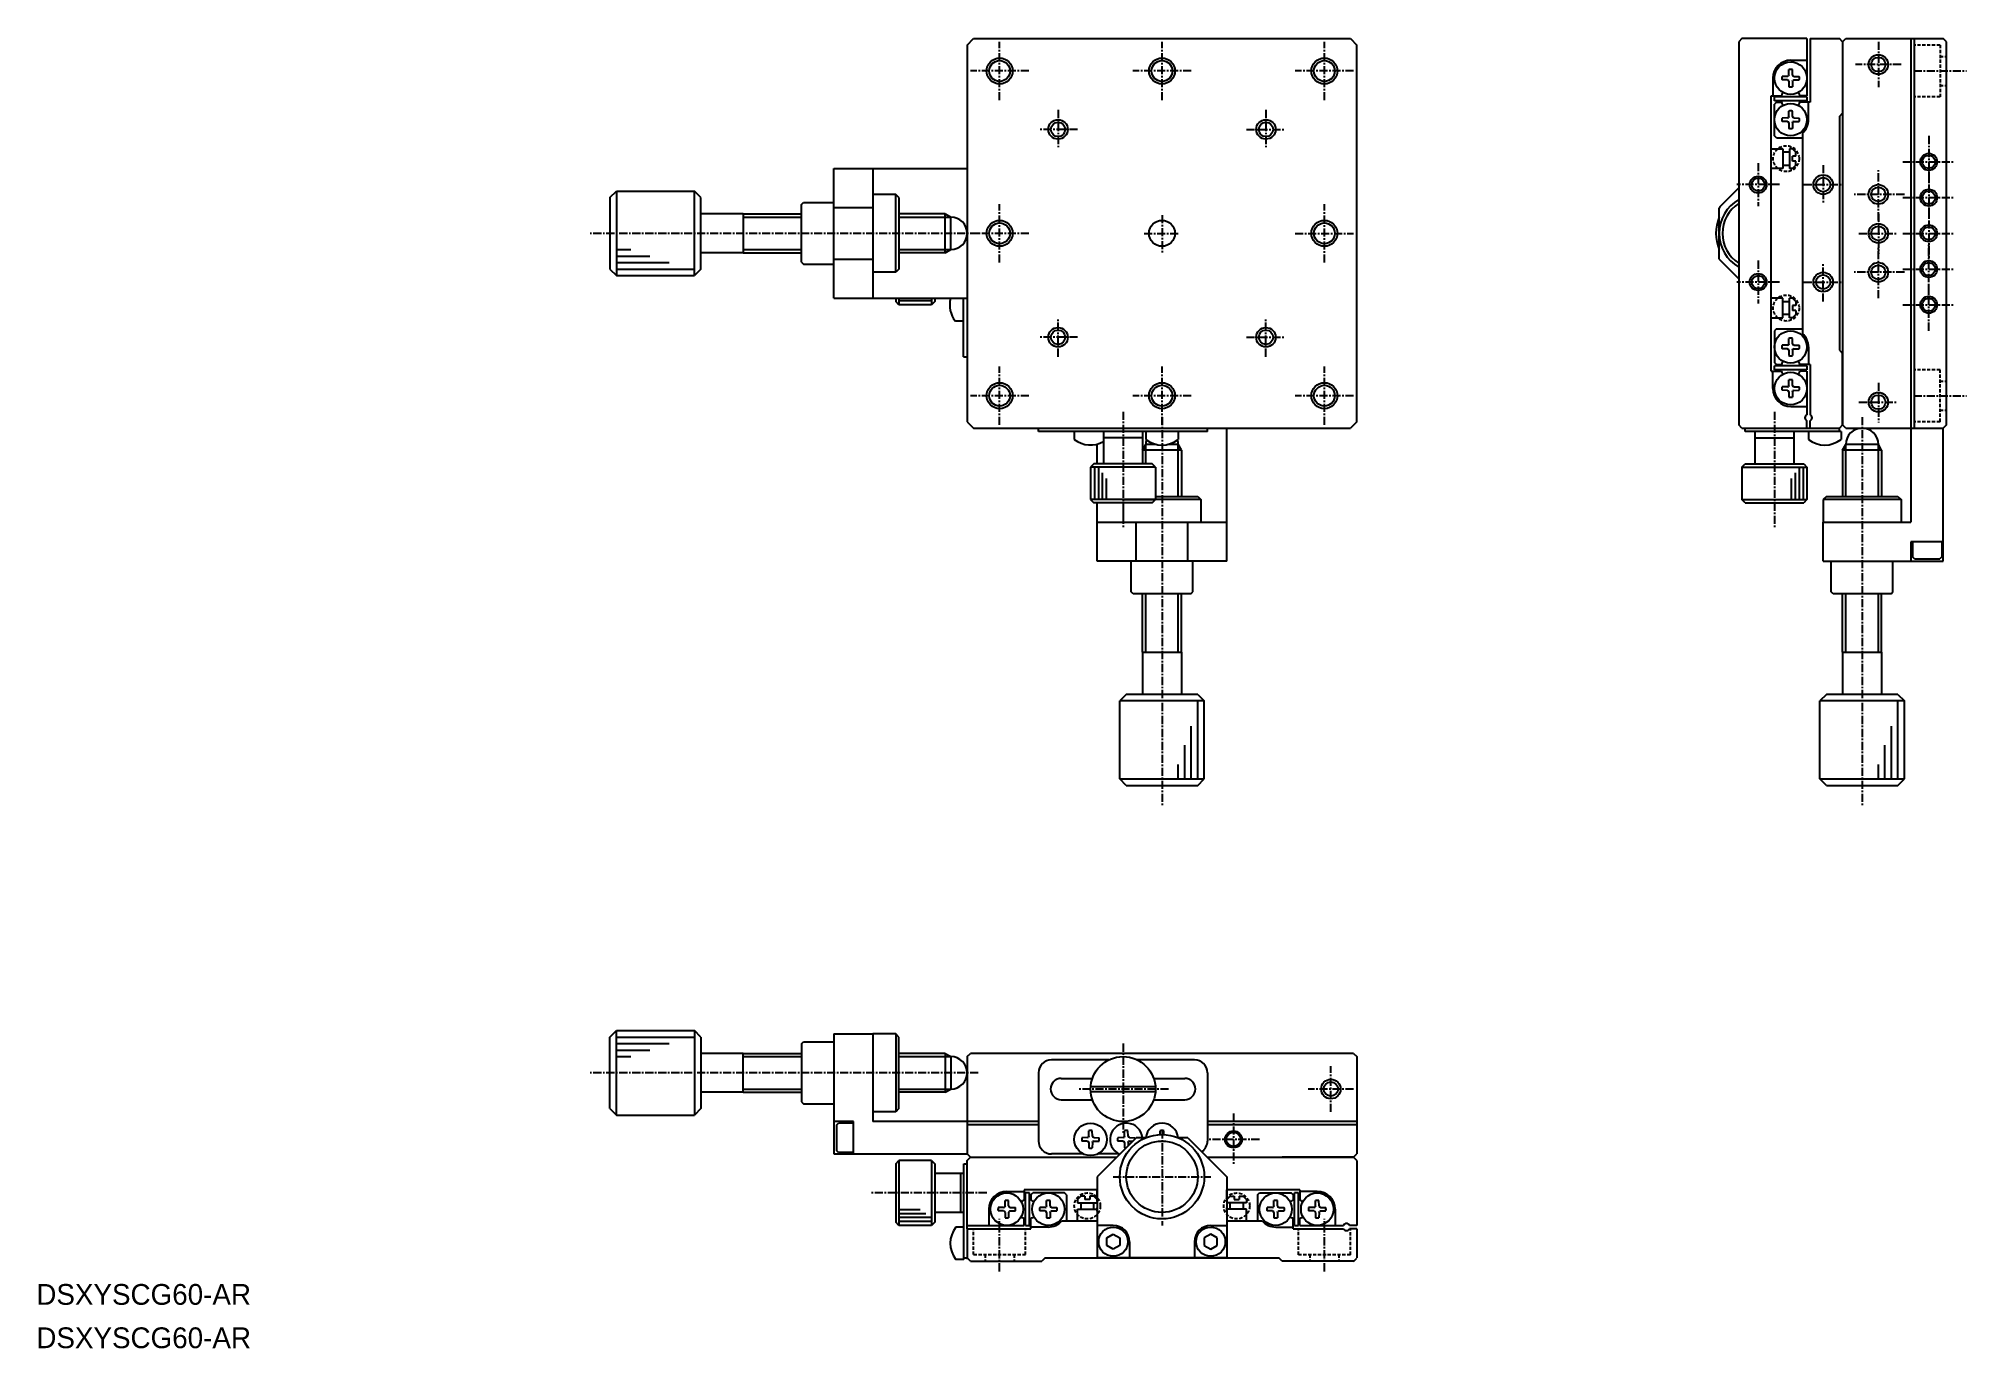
# Model space of a CAD drawing. Extents: x 532 to 829, y 160 to 362.
import ezdxf

# ---------------------------------------------------------------- set-up
doc = ezdxf.new("R2010")
doc.units = 0
doc.linetypes.add('CENTER', pattern=[2, 1.25, -0.25, 0.25, -0.25])
doc.linetypes.add('DASHED', pattern=[0.75, 0.5, -0.25])
doc.layers.get('0').update_dxf_attribs({"linetype": 'CONTINUOUS'})
doc.layers.add('CENTER', color=1, linetype='CENTER')
doc.layers.add('寸法線', color=7, linetype='CONTINUOUS')

msp = doc.modelspace()

# ---------------------------------------------------------------- linework, layer by layer
at = {"color": 7, "linetype": 'CONTINUOUS'}
for p, q in [((675.41, 360.87), (676.41, 361.87)), ((675.41, 360.87), (675.41, 302.87)), ((676.41, 361.87), (734.41, 361.87)), ((734.41, 361.87), (735.41, 360.87)), ((735.41, 302.87), (735.41, 360.87)), ((794.7, 361.87), (794.2, 361.37)), ((794.2, 361.37), (794.2, 302.37)), ((804.7, 361.87), (794.7, 361.87)), ((804.7, 361.87), (804.7, 353.07)), ((805.2, 361.87), (805.2, 352.07)), ((805.2, 361.87), (809.7, 361.87)), ((810.2, 361.37), (809.7, 361.87)), ((810.2, 361.37), (810.7, 361.87)), ((810.2, 361.37), (810.2, 302.37)), ((810.2, 361.37), (810.2, 350.37)), ((810.7, 361.87), (825.7, 361.87)), ((820.7, 361.87), (820.7, 312.87)), ((821.2, 361.87), (821.2, 312.87)), ((826.2, 361.37), (825.7, 361.87)), ((826.2, 302.37), (826.2, 361.37)), ((801.93, 356.25), (801.87, 356.11)), ((801.93, 356.25), (801.94, 357.09)), ((802.2, 358.52), (804.7, 358.52)), ((802.48, 356.25), (802.46, 357.09)), ((802.48, 356.25), (802.54, 356.11)), ((799.45, 355.77), (799.45, 353.07)), ((801.7, 356.04), (800.88, 356.03)), ((801.7, 355.49), (800.88, 355.51)), ((801.7, 356.04), (801.87, 356.11)), ((801.7, 355.49), (801.87, 355.42)), ((801.93, 355.28), (801.87, 355.42)), ((801.93, 355.28), (801.94, 354.44)), ((802.48, 355.28), (802.46, 354.44)), ((802.48, 355.28), (802.54, 355.42)), ((802.7, 356.04), (802.54, 356.11)), ((802.7, 355.49), (802.54, 355.42)), ((802.7, 356.04), (803.53, 356.03)), ((802.7, 355.49), (803.53, 355.51)), ((799.2, 310.67), (799.2, 353.07)), ((799.2, 353.07), (800.79, 353.07)), ((804.7, 352.87), (799.7, 352.87)), ((799.7, 352.27), (799.7, 352.87)), ((804.7, 352.27), (799.7, 352.27)), ((800, 352.07), (799.7, 351.77)), ((799.7, 346.87), (799.7, 351.77)), ((800, 352.07), (800.79, 352.07)), ((801.93, 349.85), (801.94, 350.69)), ((802.48, 349.85), (802.46, 350.69)), ((804.7, 353.07), (803.62, 353.07)), ((805.2, 352.07), (803.62, 352.07)), ((804.7, 352.87), (804.7, 352.27)), ((804.95, 349.37), (804.95, 352.07)), ((809.7, 349.87), (810.2, 350.37)), ((801.7, 349.64), (800.88, 349.63)), ((801.7, 349.09), (800.88, 349.11)), ((801.7, 349.64), (801.87, 349.71)), ((801.7, 349.09), (801.87, 349.02)), ((801.93, 349.85), (801.87, 349.71)), ((801.93, 348.88), (801.87, 349.02)), ((801.93, 348.88), (801.94, 348.04)), ((802.48, 348.88), (802.46, 348.04)), ((802.48, 349.85), (802.54, 349.71)), ((802.48, 348.88), (802.54, 349.02)), ((802.7, 349.64), (802.54, 349.71)), ((802.7, 349.09), (802.54, 349.02)), ((802.7, 349.64), (803.53, 349.63)), ((802.7, 349.09), (803.53, 349.11)), ((804, 347.29), (804, 316.44)), ((809.7, 349.87), (809.7, 313.87)), ((799.2, 344.87), (801, 344.87)), ((800, 346.57), (799.7, 346.87)), ((800, 346.57), (804, 346.57)), ((801, 344.87), (801, 341.87)), ((802, 344.37), (801, 344.37)), ((802, 344.87), (802, 341.87)), ((802.5, 344.87), (802, 344.87)), ((802.5, 344.87), (803, 344.37)), ((803, 343.77), (803, 344.37)), ((654.91, 321.87), (654.91, 341.87)), ((654.91, 341.87), (675.41, 341.87)), ((660.91, 341.87), (660.91, 321.87)), ((801, 341.87), (799.2, 341.87)), ((801, 342.37), (802, 342.37)), ((802.5, 341.87), (802, 341.87)), ((802.5, 342.97), (802.5, 343.77)), ((803, 343.77), (802.5, 343.77)), ((803, 342.97), (802.5, 342.97)), ((802.5, 341.87), (803, 342.37)), ((803, 342.37), (803, 342.97)), ((791.29, 335.95), (794.2, 338.87)), ((620.41, 337.37), (621.41, 338.37)), ((620.41, 337.37), (620.41, 326.37)), ((621.41, 338.37), (633.41, 338.37)), ((621.41, 338.37), (621.41, 325.37)), ((634.41, 337.37), (633.41, 338.37)), ((633.41, 325.37), (633.41, 338.37)), ((634.41, 326.37), (634.41, 337.37)), ((649.91, 336.32), (650.21, 336.62)), ((649.91, 327.42), (649.91, 336.32)), ((650.21, 336.62), (654.91, 336.62)), ((654.91, 335.87), (660.91, 335.87)), ((664.41, 337.87), (660.91, 337.87)), ((664.41, 325.87), (664.41, 337.87)), ((664.91, 337.37), (664.41, 337.87)), ((664.91, 337.37), (664.91, 326.37)), ((791.2, 327.87), (791.2, 335.74)), ((640.91, 334.87), (634.41, 334.87)), ((640.91, 334.87), (649.91, 334.87)), ((640.91, 334.87), (640.91, 328.87)), ((672.04, 334.87), (664.91, 334.87)), ((672.04, 328.87), (672.04, 334.87)), ((672.04, 334.87), (672.91, 334.37)), ((672.91, 329.37), (672.91, 334.37)), ((640.91, 328.87), (634.41, 328.87)), ((640.91, 328.87), (649.91, 328.87)), ((649.91, 327.42), (650.21, 327.12)), ((650.21, 327.12), (654.91, 327.12)), ((654.91, 327.87), (660.91, 327.87)), ((672.04, 328.87), (664.91, 328.87)), ((672.04, 328.87), (672.91, 329.37)), ((791.2, 327.87), (794.2, 324.87)), ((620.41, 326.37), (621.41, 325.37)), ((621.41, 325.37), (633.41, 325.37)), ((634.41, 326.37), (633.41, 325.37)), ((664.41, 325.87), (660.91, 325.87)), ((664.91, 326.37), (664.41, 325.87)), ((654.91, 321.87), (675.41, 321.87)), ((664.41, 321.87), (664.41, 321.37)), ((664.91, 320.87), (664.41, 321.37)), ((664.91, 321.87), (664.91, 320.87)), ((669.91, 320.87), (664.91, 320.87)), ((669.91, 321.87), (669.91, 320.87)), ((670.41, 321.37), (669.91, 320.87)), ((670.41, 321.87), (670.41, 321.37)), ((801, 321.87), (799.2, 321.87)), ((801, 318.87), (801, 321.87)), ((801, 321.37), (802, 321.37)), ((802, 318.87), (802, 321.87)), ((802.5, 321.87), (802, 321.87)), ((802.5, 321.87), (803, 321.37)), ((802.5, 320.77), (802.5, 319.97)), ((803, 320.77), (802.5, 320.77)), ((803, 321.37), (803, 320.77)), ((674.82, 318.33), (673.6, 318.33)), ((799.2, 318.87), (801, 318.87)), ((802, 319.37), (801, 319.37)), ((802.5, 318.87), (802, 318.87)), ((803, 319.97), (802.5, 319.97)), ((802.5, 318.87), (803, 319.37)), ((803, 319.97), (803, 319.37)), ((800, 317.17), (799.7, 316.87)), ((799.7, 316.87), (799.7, 311.97)), ((800, 317.17), (804, 317.17)), ((801.7, 314.64), (800.88, 314.63)), ((801.7, 314.64), (801.87, 314.71)), ((801.93, 314.85), (801.87, 314.71)), ((801.93, 314.85), (801.94, 315.69)), ((802.48, 314.85), (802.46, 315.69)), ((802.48, 314.85), (802.54, 314.71)), ((802.7, 314.64), (802.54, 314.71)), ((802.7, 314.64), (803.53, 314.63)), ((674.83, 312.83), (675.33, 312.83)), ((800, 311.67), (799.7, 311.97)), ((800, 311.67), (800.79, 311.67)), ((801.7, 314.09), (800.88, 314.11)), ((801.7, 314.09), (801.87, 314.02)), ((801.93, 313.88), (801.87, 314.02)), ((801.93, 313.88), (801.94, 313.04)), ((802.48, 313.88), (802.46, 313.04)), ((802.48, 313.88), (802.54, 314.02)), ((802.7, 314.09), (802.54, 314.02)), ((802.7, 314.09), (803.53, 314.11)), ((805.2, 311.67), (803.62, 311.67)), ((804.95, 314.37), (804.95, 311.67)), ((805.2, 311.67), (805.2, 303.92)), ((809.7, 313.87), (810.2, 313.37)), ((810.2, 302.37), (810.2, 313.37)), ((820.7, 312.87), (820.7, 301.87)), ((821.2, 312.87), (821.2, 301.87)), ((799.2, 310.67), (800.79, 310.67)), ((799.45, 307.97), (799.45, 310.67)), ((804.7, 311.47), (799.7, 311.47)), ((799.7, 310.87), (799.7, 311.47)), ((804.7, 310.87), (799.7, 310.87)), ((801.93, 308.45), (801.94, 309.29)), ((802.48, 308.45), (802.46, 309.29)), ((804.7, 310.67), (803.62, 310.67)), ((804.7, 311.47), (804.7, 310.87)), ((804.7, 310.67), (804.7, 303.92)), ((801.7, 308.24), (800.88, 308.23)), ((801.7, 307.69), (800.88, 307.71)), ((801.7, 308.24), (801.87, 308.31)), ((801.7, 307.69), (801.87, 307.62)), ((801.93, 308.45), (801.87, 308.31)), ((801.93, 307.48), (801.87, 307.62)), ((801.93, 307.48), (801.94, 306.64)), ((802.48, 307.48), (802.46, 306.64)), ((802.48, 308.45), (802.54, 308.31)), ((802.48, 307.48), (802.54, 307.62)), ((802.7, 308.24), (802.54, 308.31)), ((802.7, 307.69), (802.54, 307.62)), ((802.7, 308.24), (803.53, 308.23)), ((802.7, 307.69), (803.53, 307.71)), ((675.41, 302.87), (676.41, 301.87)), ((735.41, 302.87), (734.41, 301.87)), ((802.2, 305.22), (804.7, 305.22)), ((804.7, 301.87), (804.7, 303.01)), ((805.2, 301.87), (805.2, 303.01)), ((676.41, 301.87), (734.41, 301.87)), ((686.41, 301.37), (686.41, 301.87)), ((712.41, 301.37), (686.41, 301.37)), ((691.91, 301.37), (691.91, 300.14)), ((695.41, 301.87), (695.41, 301.87)), ((696.41, 301.37), (696.41, 296.37)), ((702.41, 300.37), (696.41, 300.37)), ((702.41, 301.37), (702.41, 296.37)), ((702.91, 301.37), (702.91, 300.14)), ((706.41, 301.87), (706.41, 301.87)), ((707.91, 301.37), (707.91, 300.14)), ((712.41, 301.37), (712.41, 301.87)), ((715.41, 281.37), (715.41, 301.87)), ((794.7, 301.87), (794.2, 302.37)), ((794.7, 301.87), (809.7, 301.87)), ((795.2, 301.37), (795.2, 301.87)), ((809.95, 301.37), (795.2, 301.37)), ((796.7, 301.37), (796.7, 296.37)), ((796.7, 300.37), (802.7, 300.37)), ((802.7, 301.37), (802.7, 296.37)), ((804.95, 301.37), (804.95, 300.14)), ((810.2, 302.37), (809.7, 301.87)), ((809.7, 301.37), (809.7, 301.87)), ((809.95, 301.37), (809.95, 300.14)), ((810.7, 301.87), (810.2, 302.37)), ((810.7, 301.87), (825.7, 301.87)), ((820.7, 301.87), (820.7, 287.37)), ((826.2, 302.37), (825.7, 301.87)), ((825.7, 281.37), (825.7, 301.87)), ((695.41, 296.37), (695.41, 299.39)), ((702.41, 298.5), (702.91, 299.37)), ((708.41, 298.5), (702.41, 298.5)), ((704.52, 299.37), (702.91, 299.37)), ((707.91, 299.37), (706.3, 299.37)), ((708.41, 298.5), (707.91, 299.37)), ((708.41, 298.5), (708.41, 291.37)), ((810.2, 298.5), (810.7, 299.37)), ((816.2, 298.5), (810.2, 298.5)), ((810.2, 298.5), (810.2, 291.37)), ((815.7, 299.37), (810.7, 299.37)), ((816.2, 298.5), (815.7, 299.37)), ((816.2, 298.5), (816.2, 291.37)), ((694.91, 296.37), (694.41, 295.87)), ((704.41, 295.87), (694.41, 295.87)), ((694.41, 295.87), (694.41, 290.87)), ((703.91, 296.37), (694.91, 296.37)), ((704.41, 295.87), (703.91, 296.37)), ((704.41, 295.87), (704.41, 290.87)), ((794.7, 295.87), (795.2, 296.37)), ((794.7, 295.87), (804.7, 295.87)), ((794.7, 295.87), (794.7, 290.87)), ((795.2, 296.37), (804.2, 296.37)), ((804.2, 296.37), (804.7, 295.87)), ((804.7, 295.87), (804.7, 290.87)), ((704.41, 291.37), (710.91, 291.37)), ((710.91, 291.37), (711.41, 290.87)), ((807.7, 291.37), (807.2, 290.87)), ((807.7, 291.37), (818.7, 291.37)), ((818.7, 291.37), (819.2, 290.87)), ((704.41, 290.87), (694.41, 290.87)), ((694.41, 290.87), (694.91, 290.37)), ((703.91, 290.37), (694.91, 290.37)), ((695.41, 281.37), (695.41, 290.37)), ((699.41, 290.87), (704.41, 290.87)), ((699.41, 290.37), (699.41, 287.37)), ((703.91, 290.37), (704.41, 290.87)), ((711.41, 290.87), (704.41, 290.87)), ((711.41, 290.87), (711.41, 287.37)), ((794.7, 290.87), (804.7, 290.87)), ((795.2, 290.37), (794.7, 290.87)), ((795.2, 290.37), (804.2, 290.37)), ((804.7, 290.87), (804.2, 290.37)), ((819.2, 290.87), (807.2, 290.87)), ((807.2, 290.87), (807.2, 287.37)), ((819.2, 290.87), (819.2, 287.37)), ((695.41, 287.37), (715.41, 287.37)), ((701.41, 281.37), (701.41, 287.37)), ((709.41, 281.37), (709.41, 287.37)), ((807.2, 287.37), (820.7, 287.37)), ((807.2, 281.37), (807.2, 287.37)), ((820.7, 284.37), (820.7, 281.37)), ((825.7, 284.37), (820.7, 284.37)), ((820.95, 284.37), (820.95, 282.07)), ((821.25, 281.77), (820.95, 282.07)), ((825.45, 282.07), (825.15, 281.77)), ((825.45, 284.37), (825.45, 282.07)), ((715.41, 281.37), (695.41, 281.37)), ((700.66, 276.67), (700.66, 281.37)), ((710.16, 276.67), (710.16, 281.37)), ((807.2, 281.37), (825.7, 281.37)), ((808.45, 276.67), (808.45, 281.37)), ((817.95, 276.67), (817.95, 281.37)), ((821.25, 281.77), (825.15, 281.77)), ((700.96, 276.37), (700.66, 276.67)), ((709.86, 276.37), (700.96, 276.37)), ((702.41, 267.37), (702.41, 276.37)), ((708.41, 267.37), (708.41, 276.37)), ((709.86, 276.37), (710.16, 276.67)), ((808.75, 276.37), (808.45, 276.67)), ((817.65, 276.37), (808.75, 276.37)), ((810.2, 267.37), (810.2, 276.37)), ((816.2, 267.37), (816.2, 276.37)), ((817.65, 276.37), (817.95, 276.67)), ((702.41, 267.37), (708.41, 267.37)), ((702.41, 267.37), (702.41, 260.87)), ((708.41, 267.37), (708.41, 260.87)), ((810.2, 267.37), (816.2, 267.37)), ((810.2, 267.37), (810.2, 260.87)), ((816.2, 267.37), (816.2, 260.87)), ((699.91, 260.87), (698.91, 259.87)), ((698.91, 247.87), (698.91, 259.87)), ((711.91, 259.87), (698.91, 259.87)), ((710.91, 260.87), (699.91, 260.87)), ((710.91, 260.87), (711.91, 259.87)), ((711.91, 247.87), (711.91, 259.87)), ((807.7, 260.87), (806.7, 259.87)), ((819.7, 259.87), (806.7, 259.87)), ((806.7, 247.87), (806.7, 259.87)), ((818.7, 260.87), (807.7, 260.87)), ((818.7, 260.87), (819.7, 259.87)), ((819.7, 247.87), (819.7, 259.87)), ((699.91, 246.87), (698.91, 247.87)), ((698.91, 247.87), (711.91, 247.87)), ((699.91, 246.87), (710.91, 246.87)), ((710.91, 246.87), (711.91, 247.87)), ((806.7, 247.87), (819.7, 247.87)), ((807.7, 246.87), (806.7, 247.87)), ((807.7, 246.87), (818.7, 246.87)), ((818.7, 246.87), (819.7, 247.87)), ((620.41, 208.1), (621.41, 209.1)), ((620.41, 197.1), (620.41, 208.1)), ((621.41, 209.1), (633.41, 209.1)), ((621.41, 196.1), (621.41, 209.1)), ((633.41, 209.1), (633.41, 196.1)), ((634.41, 208.1), (633.41, 209.1)), ((634.41, 208.1), (634.41, 197.1)), ((654.91, 208.6), (654.91, 190.1)), ((654.91, 208.6), (660.91, 208.6)), ((660.91, 208.6), (660.91, 195.1)), ((664.41, 208.6), (660.91, 208.6)), ((664.41, 208.6), (664.41, 196.6)), ((664.91, 208.1), (664.41, 208.6)), ((664.91, 197.1), (664.91, 208.1)), ((640.91, 205.6), (634.41, 205.6)), ((640.91, 205.6), (649.91, 205.6)), ((640.91, 199.6), (640.91, 205.6)), ((649.91, 207.05), (650.21, 207.35)), ((649.91, 207.05), (649.91, 198.15)), ((650.21, 207.35), (654.91, 207.35)), ((672.04, 205.6), (664.91, 205.6)), ((672.04, 205.6), (672.04, 199.6)), ((672.04, 205.6), (672.91, 205.1)), ((672.91, 205.1), (672.91, 200.1)), ((675.41, 205.1), (675.91, 205.6)), ((675.41, 205.1), (675.41, 190.1)), ((734.91, 205.6), (675.91, 205.6)), ((734.91, 205.6), (735.41, 205.1)), ((735.41, 205.1), (735.41, 190.1)), ((686.41, 202.6), (686.41, 192.1)), ((697.23, 204.6), (688.41, 204.6)), ((710.41, 204.6), (701.59, 204.6)), ((712.41, 202.6), (712.41, 192.1)), ((640.91, 199.6), (634.41, 199.6)), ((640.91, 199.6), (649.91, 199.6)), ((672.04, 199.6), (664.91, 199.6)), ((672.04, 199.6), (672.91, 200.1)), ((689.91, 201.75), (694.63, 201.75)), ((694.43, 200.5), (704.39, 200.5)), ((694.43, 199.7), (704.39, 199.7)), ((704.2, 201.75), (708.91, 201.75)), ((620.41, 197.1), (621.41, 196.1)), ((621.41, 196.1), (633.41, 196.1)), ((634.41, 197.1), (633.41, 196.1)), ((649.91, 198.15), (650.21, 197.85)), ((650.21, 197.85), (654.91, 197.85)), ((664.41, 196.6), (660.91, 196.6)), ((664.91, 197.1), (664.41, 196.6)), ((689.91, 198.45), (694.77, 198.45)), ((704.06, 198.45), (708.91, 198.45)), ((657.91, 195.1), (654.91, 195.1)), ((655.31, 194.55), (655.61, 194.85)), ((655.31, 194.55), (655.31, 190.65)), ((657.91, 194.85), (655.61, 194.85)), ((657.91, 190.1), (657.91, 195.1)), ((675.41, 195.1), (660.91, 195.1)), ((686.41, 195.1), (675.41, 195.1)), ((686.41, 194.6), (675.41, 194.6)), ((694.14, 192.83), (694.15, 193.67)), ((694.69, 192.83), (694.67, 193.67)), ((699.64, 192.83), (699.65, 193.67)), ((700.19, 192.83), (700.17, 193.67)), ((705.14, 193.09), (705.15, 193.67)), ((705.68, 193.09), (705.67, 193.67)), ((735.41, 195.1), (712.41, 195.1)), ((735.41, 194.6), (712.41, 194.6)), ((654.91, 190.1), (675.41, 190.1)), ((655.61, 190.35), (655.31, 190.65)), ((657.91, 190.35), (655.61, 190.35)), ((675.91, 189.6), (675.41, 190.1)), ((693.32, 190.1), (688.41, 190.1)), ((693.91, 192.62), (693.09, 192.61)), ((693.91, 192.08), (693.09, 192.09)), ((693.91, 192.62), (694.08, 192.7)), ((693.91, 192.08), (694.08, 192)), ((694.14, 192.83), (694.08, 192.7)), ((694.14, 191.87), (694.08, 192)), ((694.14, 191.87), (694.15, 191.03)), ((694.69, 191.87), (694.67, 191.03)), ((694.69, 192.83), (694.75, 192.7)), ((694.69, 191.87), (694.75, 192)), ((694.91, 192.62), (694.75, 192.7)), ((694.91, 192.08), (694.75, 192)), ((694.91, 192.62), (695.74, 192.61)), ((694.91, 192.08), (695.74, 192.09)), ((701.41, 192.6), (695.41, 186.6)), ((698.82, 190.1), (695.5, 190.1)), ((699.41, 192.62), (698.59, 192.61)), ((699.41, 192.08), (698.59, 192.09)), ((699.41, 192.62), (699.58, 192.7)), ((699.41, 192.08), (699.58, 192)), ((699.64, 192.83), (699.58, 192.7)), ((699.64, 191.87), (699.58, 192)), ((699.64, 191.87), (699.65, 191.03)), ((700.19, 191.87), (700.18, 191.37)), ((700.19, 192.83), (700.25, 192.7)), ((700.19, 191.87), (700.25, 192)), ((700.41, 192.62), (700.25, 192.7)), ((700.41, 192.08), (700.25, 192)), ((700.41, 192.62), (701.24, 192.61)), ((700.41, 192.08), (700.89, 192.08)), ((702.91, 192.6), (701.41, 192.6)), ((709.41, 192.6), (707.91, 192.6)), ((709.41, 192.6), (715.41, 186.6)), ((734.91, 189.6), (735.41, 190.1)), ((664.41, 188.6), (664.91, 189.1)), ((664.41, 188.6), (664.41, 179.6)), ((664.91, 189.1), (664.91, 179.1)), ((669.91, 189.1), (664.91, 189.1)), ((669.91, 189.1), (669.91, 179.1)), ((669.91, 189.1), (670.41, 188.6)), ((670.41, 188.6), (670.41, 179.6)), ((674.91, 187.1), (670.41, 187.1)), ((674.41, 187.1), (674.41, 181.1)), ((674.91, 173.85), (674.91, 188.6)), ((674.91, 188.6), (675.41, 188.6)), ((675.41, 189.1), (675.91, 189.6)), ((675.41, 178.6), (675.41, 189.1)), ((675.91, 189.6), (698.41, 189.6)), ((675.91, 189.6), (686.91, 189.6)), ((712.41, 189.6), (734.91, 189.6)), ((734.91, 189.6), (723.91, 189.6)), ((735.41, 189.1), (734.91, 189.6)), ((735.41, 189.1), (735.41, 179.1)), ((681.51, 184.35), (684.21, 184.35)), ((695.41, 184.6), (684.21, 184.6)), ((684.21, 184.6), (684.21, 183.01)), ((684.41, 179.1), (684.41, 184.1)), ((685.01, 184.1), (684.41, 184.1)), ((685.01, 179.1), (685.01, 184.1)), ((685.21, 183.8), (685.51, 184.1)), ((690.41, 184.1), (685.51, 184.1)), ((690.71, 183.8), (690.41, 184.1)), ((695.41, 186.6), (695.41, 174.1)), ((695.41, 182.8), (695.41, 184.6)), ((715.41, 186.6), (715.41, 174.1)), ((715.41, 182.8), (715.41, 184.6)), ((726.61, 184.6), (715.41, 184.6)), ((720.11, 183.8), (720.41, 184.1)), ((720.41, 184.1), (725.31, 184.1)), ((725.61, 183.8), (725.31, 184.1)), ((725.81, 179.1), (725.81, 184.1)), ((726.41, 184.1), (725.81, 184.1)), ((726.41, 179.1), (726.41, 184.1)), ((726.61, 184.6), (726.61, 183.01)), ((729.31, 184.35), (726.61, 184.35)), ((674.91, 181.1), (670.41, 181.1)), ((678.76, 181.6), (678.76, 179.1)), ((681.03, 181.87), (680.19, 181.86)), ((681.03, 181.33), (680.19, 181.34)), ((681.03, 181.87), (681.16, 181.93)), ((681.03, 181.33), (681.16, 181.27)), ((681.24, 182.1), (681.16, 181.93)), ((681.24, 181.1), (681.16, 181.27)), ((681.24, 182.1), (681.25, 182.92)), ((681.24, 181.1), (681.25, 180.28)), ((681.79, 182.1), (681.77, 182.92)), ((681.79, 181.1), (681.77, 180.28)), ((681.79, 182.1), (681.86, 181.93)), ((681.79, 181.1), (681.86, 181.27)), ((681.99, 181.87), (681.86, 181.93)), ((681.99, 181.33), (681.86, 181.27)), ((681.99, 181.87), (682.84, 181.86)), ((681.99, 181.33), (682.84, 181.34)), ((685.21, 183.8), (685.21, 183.01)), ((687.43, 181.87), (686.59, 181.86)), ((687.43, 181.33), (686.59, 181.34)), ((687.43, 181.87), (687.56, 181.93)), ((687.43, 181.33), (687.56, 181.27)), ((687.64, 182.1), (687.56, 181.93)), ((687.64, 181.1), (687.56, 181.27)), ((687.64, 182.1), (687.65, 182.92)), ((687.64, 181.1), (687.65, 180.28)), ((688.19, 182.1), (688.17, 182.92)), ((688.19, 181.1), (688.17, 180.28)), ((688.19, 182.1), (688.26, 181.93)), ((688.19, 181.1), (688.26, 181.27)), ((688.39, 181.87), (688.26, 181.93)), ((688.39, 181.33), (688.26, 181.27)), ((688.39, 181.87), (689.24, 181.86)), ((688.39, 181.33), (689.24, 181.34)), ((690.71, 183.8), (690.71, 179.8)), ((692.41, 183.1), (692.91, 183.6)), ((692.41, 183.1), (692.41, 182.6)), ((692.41, 182.6), (695.41, 182.6)), ((692.41, 179.8), (692.41, 181.6)), ((692.41, 181.6), (695.41, 181.6)), ((693.51, 183.6), (692.91, 183.6)), ((692.91, 182.6), (692.91, 181.6)), ((693.51, 183.6), (693.51, 183.1)), ((694.31, 183.1), (693.51, 183.1)), ((694.31, 183.6), (694.31, 183.1)), ((694.91, 183.6), (694.31, 183.6)), ((695.41, 183.1), (694.91, 183.6)), ((694.91, 181.6), (694.91, 182.6)), ((695.41, 181.3), (695.41, 181.8)), ((715.41, 183.1), (715.91, 183.6)), ((718.41, 182.6), (715.41, 182.6)), ((715.41, 181.3), (715.41, 181.8)), ((718.41, 181.6), (715.41, 181.6)), ((715.91, 183.6), (716.51, 183.6)), ((715.91, 181.6), (715.91, 182.6)), ((716.51, 183.6), (716.51, 183.1)), ((716.51, 183.1), (717.31, 183.1)), ((717.31, 183.6), (717.31, 183.1)), ((717.31, 183.6), (717.91, 183.6)), ((718.41, 183.1), (717.91, 183.6)), ((717.91, 182.6), (717.91, 181.6)), ((718.41, 183.1), (718.41, 182.6)), ((718.41, 179.8), (718.41, 181.6)), ((720.11, 183.8), (720.11, 179.8)), ((722.43, 181.87), (721.59, 181.86)), ((722.43, 181.33), (721.59, 181.34)), ((722.43, 181.87), (722.56, 181.93)), ((722.43, 181.33), (722.56, 181.27)), ((722.64, 182.1), (722.56, 181.93)), ((722.64, 181.1), (722.56, 181.27)), ((722.64, 182.1), (722.65, 182.92)), ((722.64, 181.1), (722.65, 180.28)), ((723.19, 182.1), (723.17, 182.92)), ((723.19, 181.1), (723.17, 180.28)), ((723.19, 182.1), (723.26, 181.93)), ((723.19, 181.1), (723.26, 181.27)), ((723.39, 181.87), (723.26, 181.93)), ((723.39, 181.33), (723.26, 181.27)), ((723.39, 181.87), (724.24, 181.86)), ((723.39, 181.33), (724.24, 181.34)), ((725.61, 183.8), (725.61, 183.01)), ((728.83, 181.87), (727.99, 181.86)), ((728.83, 181.33), (727.99, 181.34)), ((728.83, 181.87), (728.96, 181.93)), ((728.83, 181.33), (728.96, 181.27)), ((729.04, 182.1), (728.96, 181.93)), ((729.04, 181.1), (728.96, 181.27)), ((729.04, 182.1), (729.05, 182.92)), ((729.04, 181.1), (729.05, 180.28)), ((729.59, 182.1), (729.57, 182.92)), ((729.59, 181.1), (729.57, 180.28)), ((729.59, 182.1), (729.66, 181.93)), ((729.59, 181.1), (729.66, 181.27)), ((729.79, 181.87), (729.66, 181.93)), ((729.79, 181.33), (729.66, 181.27)), ((729.79, 181.87), (730.64, 181.86)), ((729.79, 181.33), (730.64, 181.34)), ((732.06, 181.6), (732.06, 179.1)), ((664.91, 179.1), (664.41, 179.6)), ((669.91, 179.1), (664.91, 179.1)), ((670.41, 179.6), (669.91, 179.1)), ((674.91, 178.85), (673.69, 178.85)), ((675.41, 179.1), (684.21, 179.1)), ((675.41, 178.6), (685.21, 178.6)), ((675.41, 178.6), (675.41, 173.9)), ((684.21, 179.1), (684.21, 180.19)), ((684.41, 179.1), (685.01, 179.1)), ((685.21, 178.6), (685.21, 180.19)), ((687.91, 178.85), (685.21, 178.85)), ((689.99, 179.8), (695.41, 179.8)), ((697.91, 179.1), (695.41, 179.1)), ((712.91, 179.1), (715.41, 179.1)), ((715.41, 179.8), (720.83, 179.8)), ((722.91, 178.85), (725.61, 178.85)), ((725.61, 178.6), (725.61, 180.19)), ((725.61, 178.6), (733.35, 178.6)), ((725.81, 179.1), (726.41, 179.1)), ((726.61, 179.1), (726.61, 180.19)), ((726.61, 179.1), (733.35, 179.1)), ((735.41, 179.1), (734.27, 179.1)), ((735.41, 178.6), (734.27, 178.6)), ((735.41, 178.6), (735.41, 174.1)), ((696.91, 177.18), (697.91, 177.75)), ((696.91, 176.02), (696.91, 177.18)), ((697.91, 175.45), (696.91, 176.02)), ((697.91, 177.75), (698.91, 177.18)), ((698.91, 176.02), (697.91, 175.45)), ((698.91, 177.18), (698.91, 176.02)), ((700.41, 176.6), (700.41, 174.1)), ((710.41, 176.6), (710.41, 174.1)), ((712.91, 177.75), (711.91, 177.18)), ((711.91, 177.18), (711.91, 176.02)), ((711.91, 176.02), (712.91, 175.45)), ((713.91, 177.18), (712.91, 177.75)), ((712.91, 175.45), (713.91, 176.02)), ((713.91, 176.02), (713.91, 177.18)), ((674.91, 173.85), (673.69, 173.85)), ((674.91, 174.1), (675.41, 174.1)), ((675.91, 173.6), (675.41, 174.1)), ((675.91, 173.6), (675.41, 174.1)), ((675.91, 173.6), (686.91, 173.6)), ((687.41, 174.1), (686.91, 173.6)), ((687.41, 174.1), (723.41, 174.1)), ((715.41, 174.1), (695.41, 174.1)), ((723.91, 173.6), (723.41, 174.1)), ((734.91, 173.6), (723.91, 173.6)), ((734.91, 173.56), (735.41, 174.06))]:
    msp.add_line(p, q, dxfattribs=at)
at = {"color": 3, "linetype": 'DASHED'}
for p, q in [((825.2, 360.87), (821.2, 360.87)), ((825.2, 360.87), (825.2, 352.87)), ((825.2, 359.12), (826.2, 359.12)), ((825.2, 354.62), (826.2, 354.62)), ((825.2, 352.87), (821.2, 352.87)), ((825.2, 310.87), (821.2, 310.87)), ((825.2, 302.87), (825.2, 310.87)), ((825.2, 309.12), (826.2, 309.12)), ((825.2, 302.87), (821.2, 302.87)), ((825.2, 304.62), (826.2, 304.62)), ((676.41, 174.6), (676.41, 178.6)), ((684.41, 174.6), (684.41, 178.6)), ((726.41, 174.59), (726.41, 178.6)), ((734.41, 174.57), (734.41, 178.6)), ((676.41, 174.6), (684.41, 174.6)), ((678.16, 174.6), (678.16, 173.6)), ((682.66, 174.6), (682.66, 173.6)), ((726.41, 174.6), (734.41, 174.6)), ((728.16, 174.6), (728.16, 173.6)), ((732.66, 174.6), (732.66, 173.6))]:
    msp.add_line(p, q, dxfattribs=at)
at = {"color": 3, "linetype": 'CONTINUOUS'}
for p, q in [((640.91, 334.37), (649.91, 334.37)), ((664.91, 334.37), (672.91, 334.37)), ((621.41, 329.37), (623.64, 329.37)), ((621.41, 328.37), (626.58, 328.37)), ((621.41, 327.37), (629.53, 327.37)), ((640.91, 329.37), (649.91, 329.37)), ((664.91, 329.37), (672.91, 329.37)), ((621.41, 326.37), (633.41, 326.37)), ((669.91, 321.47), (664.91, 321.47)), ((702.91, 296.37), (702.91, 299.37)), ((707.91, 291.37), (707.91, 299.37)), ((810.7, 291.37), (810.7, 299.37)), ((815.7, 291.37), (815.7, 299.37)), ((695.01, 295.87), (695.01, 290.87)), ((695.61, 295.87), (695.61, 290.87)), ((696.21, 295), (696.21, 290.87)), ((696.81, 294.13), (696.81, 290.87)), ((802.3, 294.13), (802.3, 290.87)), ((802.9, 295), (802.9, 290.87)), ((803.5, 295.87), (803.5, 290.87)), ((804.1, 295.87), (804.1, 290.87)), ((702.91, 267.37), (702.91, 276.37)), ((707.91, 267.37), (707.91, 276.37)), ((810.7, 267.37), (810.7, 276.37)), ((815.7, 267.37), (815.7, 276.37)), ((710.91, 247.87), (710.91, 259.87)), ((818.7, 247.87), (818.7, 259.87)), ((709.91, 247.87), (709.91, 255.98)), ((817.7, 247.87), (817.7, 255.98)), ((708.91, 247.87), (708.91, 253.04)), ((816.7, 247.87), (816.7, 253.04)), ((707.91, 247.87), (707.91, 250.1)), ((815.7, 247.87), (815.7, 250.1)), ((621.41, 208.1), (633.41, 208.1)), ((621.41, 207.1), (629.53, 207.1)), ((621.41, 206.1), (626.58, 206.1)), ((621.41, 205.1), (623.64, 205.1)), ((640.91, 205.1), (649.91, 205.1)), ((664.91, 205.1), (672.91, 205.1)), ((640.91, 200.1), (649.91, 200.1)), ((664.91, 200.1), (672.91, 200.1)), ((668.18, 181.5), (664.91, 181.5)), ((669.05, 180.9), (664.91, 180.9)), ((669.91, 180.3), (664.91, 180.3)), ((669.91, 179.7), (664.91, 179.7))]:
    msp.add_line(p, q, dxfattribs=at)
for centre, radius in [((815.7, 357.87), 1.5), ((680.41, 356.87), 2), ((705.41, 356.87), 2), ((730.41, 356.87), 2), ((689.41, 347.87), 1.5), ((721.41, 347.87), 1.5), ((823.45, 342.87), 1.3), ((797.2, 339.37), 1.3), ((807.2, 339.37), 1.5), ((815.7, 337.87), 1.5), ((823.45, 337.37), 1.3), ((680.41, 331.87), 2), ((730.41, 331.87), 2), ((815.7, 331.87), 1.5), ((823.45, 331.87), 1.3), ((815.7, 325.87), 1.5), ((823.45, 326.37), 1.3), ((797.2, 324.37), 1.3), ((807.2, 324.37), 1.5), ((823.45, 320.87), 1.3), ((689.41, 315.87), 1.5), ((721.41, 315.87), 1.5), ((680.41, 306.87), 2), ((705.41, 306.87), 2), ((730.41, 306.87), 2), ((815.7, 305.87), 1.5), ((731.41, 200.1), 1.5), ((716.41, 192.35), 1.3)]:
    msp.add_circle(centre, radius, dxfattribs=at)
at = {"color": 7, "linetype": 'CONTINUOUS'}
for centre, radius in [((680.41, 356.87), 1.6), ((705.41, 356.87), 1.6), ((730.41, 356.87), 1.6), ((802.2, 355.77), 2.5), ((815.7, 357.87), 1.1), ((802.2, 349.37), 2.5), ((689.41, 347.87), 1.1), ((721.41, 347.87), 1.1), ((823.45, 342.87), 1), ((797.2, 339.37), 1), ((807.2, 339.37), 1.1), ((815.7, 337.87), 1.1), ((823.45, 337.37), 1), ((680.41, 331.87), 1.6), ((705.41, 331.87), 2), ((730.41, 331.87), 1.6), ((815.7, 331.87), 1.1), ((823.45, 331.87), 1), ((815.7, 325.87), 1.1), ((823.45, 326.37), 1), ((797.2, 324.37), 1), ((807.2, 324.37), 1.1), ((823.45, 320.87), 1), ((689.41, 315.87), 1.1), ((721.41, 315.87), 1.1), ((802.2, 314.37), 2.5), ((802.2, 307.97), 2.5), ((680.41, 306.87), 1.6), ((705.41, 306.87), 1.6), ((730.41, 306.87), 1.6), ((815.7, 305.87), 1.1), ((699.41, 200.1), 5), ((731.41, 200.1), 1.1), ((694.41, 192.35), 2.5), ((705.41, 186.6), 6.5), ((716.41, 192.35), 1.1), ((705.41, 186.6), 5.5), ((681.51, 181.6), 2.5), ((687.91, 181.6), 2.5), ((722.91, 181.6), 2.5), ((729.31, 181.6), 2.5), ((697.91, 176.6), 2.25), ((712.91, 176.6), 2.25)]:
    msp.add_circle(centre, radius, dxfattribs=at)
at = {"color": 3, "linetype": 'DASHED'}
for centre in [(801.5, 343.37), (801.5, 320.37), (693.91, 182.1), (716.91, 182.1)]:
    msp.add_circle(centre, 2, dxfattribs=at)
at = {"color": 7, "linetype": 'CONTINUOUS'}
for centre, radius, start, end in [((802.2, 355.77), 2.75, 90, 180), ((802.2, 355.77), 1.35, 78.8959, 101.1041), ((802.2, 352.57), 1.5, 139.4584, 168.4631), ((802.2, 355.77), 1.35, 168.8959, 191.1041), ((802.2, 355.77), 1.35, 258.8959, 281.1041), ((802.2, 352.57), 1.5, 11.537, 40.5416), ((802.2, 355.77), 1.35, 348.8959, 11.1041), ((802.2, 352.57), 1.5, 191.537, 220.5416), ((802.2, 349.37), 1.35, 78.8959, 101.1041), ((802.2, 352.57), 1.5, 319.4584, 348.463), ((802.2, 349.37), 1.35, 168.8959, 191.1041), ((802.2, 349.37), 1.35, 258.8959, 281.1041), ((802.2, 349.37), 1.35, 348.8959, 11.1041), ((802.2, 349.37), 2.75, 310.8851, 0), ((797.2, 331.87), 6, 120, 240), ((791.5, 335.74), 0.3, 135, 180), ((797.2, 331.87), 5.5, 123.0557, 236.9443), ((672.91, 331.87), 2.5, 270, 90), ((797.2, 331.87), 6.5, 157.3801, 202.6199), ((676.72, 320.83), 4, 165.0322, 218.7484), ((802.2, 314.37), 1.35, 168.8959, 191.1041), ((802.2, 314.37), 1.35, 78.8959, 101.1041), ((802.2, 314.37), 1.35, 348.8959, 11.1041), ((802.2, 314.37), 2.75, 0, 49.1149), ((802.2, 311.17), 1.5, 139.4584, 168.4631), ((802.2, 314.37), 1.35, 258.8959, 281.1041), ((802.2, 311.17), 1.5, 11.537, 40.5416), ((802.2, 311.17), 1.5, 191.537, 220.5416), ((802.2, 307.97), 1.35, 78.8959, 101.1041), ((802.2, 311.17), 1.5, 319.4584, 348.463), ((802.2, 307.97), 2.75, 180, 270), ((802.2, 307.97), 1.35, 168.8959, 191.1041), ((802.2, 307.97), 1.35, 258.8959, 281.1041), ((802.2, 307.97), 1.35, 348.8959, 11.1041), ((804.9, 303.47), 0.5, 113.5782, 246.4218), ((805, 303.47), 0.5, 293.5782, 66.4218), ((694.41, 303.27), 4, 231.3178, 300), ((705.41, 303.27), 4, 231.3178, 308.6822), ((705.41, 299.37), 2.5, 163.7399, 180), ((705.41, 299.37), 2.5, 360, 16.2601), ((807.45, 303.27), 4, 231.3178, 308.6822), ((813.2, 299.37), 2.5, 360, 180), ((672.91, 202.6), 2.5, 270, 90), ((688.41, 202.6), 2, 90, 180), ((710.41, 202.6), 2, 0, 90), ((689.91, 200.1), 1.65, 90, 270), ((708.91, 200.1), 1.65, 270, 90), ((694.41, 192.35), 1.35, 78.8959, 101.1041), ((699.91, 192.35), 2.5, 5.7392, 245.7049), ((699.91, 192.35), 1.35, 78.8959, 101.1041), ((705.41, 192.35), 2.5, 5.8644, 174.1357), ((705.41, 192.35), 1.35, 78.8959, 101.1041), ((688.41, 192.1), 2, 180, 270), ((694.41, 192.35), 1.35, 168.8959, 191.1041), ((694.41, 192.35), 1.35, 258.8959, 281.1041), ((694.41, 192.35), 1.35, 348.8959, 11.1041), ((699.91, 192.35), 1.35, 168.8959, 191.1041), ((699.91, 192.35), 1.35, 258.8959, 265.8993), ((699.91, 192.35), 1.35, 4.1007, 11.1041), ((710.41, 192.1), 2, 304.818, 0), ((681.51, 181.6), 2.75, 90, 180), ((729.31, 181.6), 2.75, 0, 90), ((681.51, 181.6), 1.35, 168.8959, 191.1041), ((681.51, 181.6), 1.35, 78.8959, 101.1041), ((681.51, 181.6), 1.35, 348.8959, 11.1041), ((684.71, 181.6), 1.5, 101.5369, 130.5416), ((684.71, 181.6), 1.5, 49.4584, 78.463), ((687.91, 181.6), 1.35, 168.8959, 191.1041), ((687.91, 181.6), 1.35, 78.8959, 101.1041), ((687.91, 181.6), 1.35, 348.8959, 11.1041), ((722.91, 181.6), 1.35, 168.8959, 191.1041), ((722.91, 181.6), 1.35, 78.8959, 101.1041), ((722.91, 181.6), 1.35, 348.8959, 11.1041), ((726.11, 181.6), 1.5, 101.5369, 130.5416), ((726.11, 181.6), 1.5, 49.4584, 78.463), ((729.31, 181.6), 1.35, 168.8959, 191.1041), ((729.31, 181.6), 1.35, 78.8959, 101.1041), ((729.31, 181.6), 1.35, 348.8959, 11.1041), ((676.81, 176.35), 4, 141.3178, 218.6822), ((681.51, 181.6), 1.35, 258.8959, 281.1041), ((684.71, 181.6), 1.5, 229.4584, 258.463), ((684.71, 181.6), 1.5, 281.537, 310.5416), ((687.91, 181.6), 1.35, 258.8959, 281.1041), ((687.91, 181.6), 2.75, 270, 319.1149), ((697.91, 176.6), 2.5, 0, 90), ((712.91, 176.6), 2.5, 90, 180), ((722.91, 181.6), 2.75, 220.8851, 270), ((722.91, 181.6), 1.35, 258.8959, 281.1041), ((726.11, 181.6), 1.5, 229.4584, 258.463), ((726.11, 181.6), 1.5, 281.537, 310.5416), ((729.31, 181.6), 1.35, 258.8959, 281.1041), ((733.81, 178.9), 0.5, 23.5782, 156.4218), ((733.81, 178.8), 0.5, 203.5782, 336.4218)]:
    msp.add_arc(centre, radius, start, end, dxfattribs=at)
at = {"layer": 'CENTER', "color": 1, "linetype": 'CENTER'}
for p, q in [((680.41, 352.37), (680.41, 361.37)), ((705.41, 352.37), (705.41, 361.37)), ((730.41, 352.37), (730.41, 361.37)), ((815.7, 361.37), (815.7, 354.37)), ((684.91, 356.87), (675.91, 356.87)), ((709.91, 356.87), (700.91, 356.87)), ((734.91, 356.87), (725.91, 356.87)), ((819.2, 357.87), (812.2, 357.87)), ((821.15, 356.87), (829.26, 356.87)), ((689.41, 350.87), (689.41, 344.87)), ((721.41, 350.87), (721.41, 344.87)), ((692.41, 347.87), (686.41, 347.87)), ((718.41, 347.87), (724.41, 347.87)), ((823.45, 346.87), (823.45, 338.87)), ((797.2, 342.67), (797.2, 336.07)), ((807.2, 342.37), (807.2, 336.37)), ((815.7, 333.87), (815.7, 341.87)), ((819.45, 342.87), (827.45, 342.87)), ((823.45, 341.37), (823.45, 333.37)), ((800.5, 339.37), (793.9, 339.37)), ((804.2, 339.37), (810.2, 339.37)), ((680.41, 327.37), (680.41, 336.37)), ((730.41, 327.37), (730.41, 336.37)), ((819.7, 337.87), (811.7, 337.87)), ((819.45, 337.37), (827.45, 337.37)), ((823.45, 335.87), (823.45, 327.87)), ((705.41, 334.68), (705.41, 328.73)), ((815.7, 334.87), (815.7, 328.74)), ((677.1, 331.87), (617.1, 331.87)), ((684.91, 331.87), (675.91, 331.87)), ((702.66, 331.87), (708.06, 331.87)), ((725.91, 331.87), (734.91, 331.87)), ((812.7, 331.87), (818.7, 331.87)), ((815.7, 321.87), (815.7, 329.87)), ((819.45, 331.87), (827.45, 331.87)), ((823.45, 322.37), (823.45, 330.37)), ((797.2, 327.67), (797.2, 321.07)), ((807.2, 321.37), (807.2, 327.37)), ((800.5, 324.37), (793.9, 324.37)), ((804.2, 324.37), (810.2, 324.37)), ((819.7, 325.87), (811.7, 325.87)), ((819.45, 326.37), (827.45, 326.37)), ((823.45, 316.87), (823.45, 324.87)), ((819.45, 320.87), (827.45, 320.87)), ((689.41, 312.87), (689.41, 318.87)), ((721.41, 312.87), (721.41, 318.87)), ((692.41, 315.87), (686.41, 315.87)), ((718.41, 315.87), (724.41, 315.87)), ((680.41, 302.37), (680.41, 311.37)), ((705.41, 302.37), (705.41, 311.37)), ((730.41, 302.37), (730.41, 311.37)), ((815.7, 308.87), (815.7, 302.74)), ((684.91, 306.87), (675.91, 306.87)), ((709.91, 306.87), (700.91, 306.87)), ((734.91, 306.87), (725.91, 306.87)), ((812.7, 305.87), (818.7, 305.87)), ((821.15, 306.87), (829.26, 306.87)), ((699.41, 304.39), (699.41, 286.5)), ((705.41, 303.56), (705.41, 243.56)), ((799.7, 304.39), (799.7, 286.5)), ((813.2, 303.56), (813.2, 243.56)), ((699.41, 207.1), (699.41, 193.1)), ((677.1, 202.6), (617.1, 202.6)), ((731.41, 196.6), (731.41, 203.6)), ((706.41, 200.1), (692.41, 200.1)), ((734.91, 200.1), (727.91, 200.1)), ((716.41, 196.35), (716.41, 188.35)), ((705.41, 193.75), (705.41, 179.09)), ((720.41, 192.35), (712.41, 192.35)), ((678.43, 184.1), (660.54, 184.1)), ((697.89, 186.6), (712.94, 186.6)), ((680.41, 172.03), (680.41, 180.14)), ((730.41, 172.03), (730.41, 180.14))]:
    msp.add_line(p, q, dxfattribs=at)
at = {"layer": '寸法線', "color": 7, "linetype": 'CONTINUOUS'}
msp.add_line((674.83, 312.83), (674.83, 321.87), dxfattribs=at)

# ---------------------------------------------------------------- texts
at = {"color": 7, "linetype": 'CONTINUOUS'}
for p in [(532.1, 166.88), (532.1, 160.2)]:
    msp.add_text('DSXYSCG60-AR', height=3.2, dxfattribs=at).set_placement(p)

doc.saveas('drawing.dxf')
